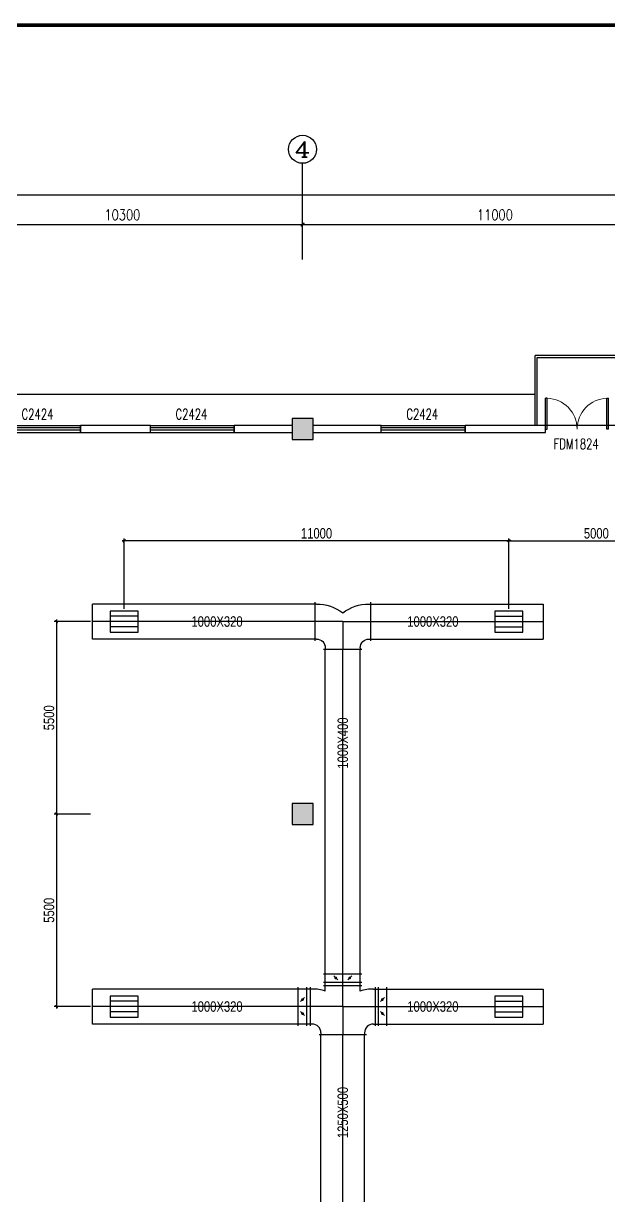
# Model space of a CAD drawing. Extents: x 2246048 to 2442613, y -66234 to 220766.
# Drawn here: x 2312140 to 2328868, y 67528 to 101016 of the extents above; entities that cross this region are included whole.
import ezdxf
from ezdxf.enums import TextEntityAlignment as Align

# ---------------------------------------------------------------- set-up
doc = ezdxf.new("R2010")
doc.units = 0
doc.header["$LTSCALE"] = 1000
doc.header["$MEASUREMENT"] = 0
doc.linetypes.add('CENTER', pattern=[0])
doc.layers.get('0').update_dxf_attribs({"color": 8})
doc.layers.get('Defpoints').update_dxf_attribs({"color": 8})
for name, color, linetype in [('AXIS', 8, 'Continuous'), ('AXIS_TEXT', 8, 'Continuous'), ('COLUMN', 8, 'Continuous'), ('J-图框线', 4, 'Continuous'), ('PUB_HATCH', 8, 'Continuous'), ('STAIR', 8, 'Continuous'), ('WALL', 7, 'Continuous'), ('WINDOW', 8, 'Continuous'), ('WINDOW_TEXT', 8, 'Continuous'), ('设备符号', 181, 'Continuous')]:
    doc.layers.add(name, color=color, linetype=linetype)
for name, color, linetype, lineweight in [('公共层-表格', 3, 'Continuous', 25), ('暖通-排烟-2D边线', 50, 'Continuous', 25), ('暖通-排烟-方风管中线', 251, 'CENTER', 25), ('暖通-排烟-标注', 3, 'Continuous', 25), ('暖通-排烟-法兰', 2, 'Continuous', 25), ('暖通-排烟-阀门', 7, 'Continuous', 25), ('暖通-排烟-风口', 70, 'Continuous', 25)]:
    doc.layers.add(name, color=color, linetype=linetype, lineweight=lineweight)
doc.styles.add('_TCH_AXIS', font='COMPLEX', dxfattribs={"bigfont": 'GBCBIG'})
doc.styles.add('_TCH_DIM_T3', font='SIMPLEX', dxfattribs={"width": 0.705882, "bigfont": 'GBCBIG'})
doc.styles.add('_TCH_WINDOW', font='SIMPLEX', dxfattribs={"height": 3.5, "bigfont": 'GBCBIG'})
doc.styles.add('AC10', font='hj.shx', dxfattribs={"width": 0.8, "bigfont": 'dhzftxt.shx'})
doc.styles.add('COMPLEX', font='COMPLEX')
doc.styles.add('DIM_FONT', font='si-fs.shx', dxfattribs={"width": 0.65, "bigfont": 'fs.shx'})
doc.styles.add('HVAC', font='Simplex', dxfattribs={"width": 0.8, "bigfont": 'Jdyan'})
doc.styles.add('rmhz', font='hj.shx', dxfattribs={"width": 0.8, "bigfont": 'dhzftxt.shx'})
doc.dimstyles.new('_TCH_ARCH&&100', dxfattribs={"dimtxt": 297.5, "dimasz": 100, "dimexe": 250, "dimexo": 300, "dimgap": 126.25, "dimtad": 1, "dimdec": 0, "dimzin": 0, "dimdsep": 46, "dimtxsty": '_TCH_DIM_T3', "dimblk": 'ARCHTICK', "dimcen": 0.09, "dimclrt": 7, "dimazin": 2, "dimtfac": 1, "dimtdec": 0, "dimtix": 1, "dimtmove": 2, "dimatfit": 3, "dimfxl": 1, "dimtolj": 1, "dimtzin": 0, "dimarcsym": 0})
doc.dimstyles.new('AC-100', dxfattribs={"dimscale": 100, "dimtxt": 3, "dimasz": 0.8, "dimexe": 0.6, "dimexo": 0.6, "dimgap": 0.6, "dimtad": 1, "dimdec": 0, "dimrnd": 1, "dimtxsty": 'rmhz', "dimblk": 'ARCHTICK', "dimcen": 0.8, "dimdle": 0.6, "dimadec": 0, "dimazin": 0, "dimtfac": 1, "dimtdec": 0, "dimtix": 1, "dimtmove": 2, "dimatfit": 3, "dimldrblk": 'ARCHTICK', "dimfxl": 1.25, "dimtolj": 1, "dimarcsym": 0})

# ---------------------------------------------------------------- blocks, each defined once
blk = doc.blocks.new('H-DTDFFS-3-H')
for p, q in [((0.5, 0.5), (-0.5, 0.5)), ((-0.5, 0.5), (-0.5, -0.5)), ((0.5, -0.5), (0.5, 0.5)), ((-0.5, 0.25), (0.5, 0.25)), ((-0.5, 0), (0.5, 0)), ((-0.5, -0.25), (0.5, -0.25)), ((-0.5, -0.5), (0.5, -0.5))]:
    blk.add_line(p, q)
blk = doc.blocks.new('_ArchTick')
at = {"color": 0, "linetype": 'ByBlock', "const_width": 0.4}
blk.add_lwpolyline([(-0.5, -0.5), (0.5, 0.5)], dxfattribs=at)
blk = doc.blocks.new('*D2692')
at = {"layer": 'Defpoints', "color": 0, "transparency": 16777216}
for p in [(2315019, 86236), (2315019, 84228), (2326019, 84228)]:
    blk.add_point(p, dxfattribs=at)
at = {"layer": '公共层-表格', "color": 0, "lineweight": -2, "transparency": 16777216}
for p, q in [((2326079, 86236), (2314959, 86236)), ((2315019, 84288), (2315019, 86296)), ((2326019, 84288), (2326019, 86296))]:
    blk.add_line(p, q, dxfattribs=at)
at = {"layer": '公共层-表格', "color": 0, "lineweight": -2, "transparency": 16777216, "xscale": 80, "yscale": 80, "zscale": 80, "rotation": 180}
blk.add_blockref('_ArchTick', (2315019, 86236), dxfattribs=at)
at = {"layer": '公共层-表格', "color": 0, "lineweight": -2, "transparency": 16777216, "xscale": 80, "yscale": 80, "zscale": 80}
blk.add_blockref('_ArchTick', (2326019, 86236), dxfattribs=at)
at = {"layer": '公共层-表格', "color": 0, "transparency": 16777216, "insert": (2320519, 86446), "char_height": 300, "attachment_point": 5, "style": 'rmhz'}
blk.add_mtext('\\A1;11000', dxfattribs=at)
blk = doc.blocks.new('*D2693')
at = {"layer": 'Defpoints', "color": 0, "transparency": 16777216}
for p in [(2331018, 86236), (2326019, 85292), (2331018, 81700)]:
    blk.add_point(p, dxfattribs=at)
at = {"layer": '公共层-表格', "color": 0, "lineweight": -2, "transparency": 16777216}
for p, q in [((2325959, 86236), (2331078, 86236)), ((2326019, 85352), (2326019, 86296)), ((2331018, 81760), (2331018, 86296))]:
    blk.add_line(p, q, dxfattribs=at)
at = {"layer": '公共层-表格', "color": 0, "lineweight": -2, "transparency": 16777216, "xscale": 80, "yscale": 80, "zscale": 80, "rotation": 180}
blk.add_blockref('_ArchTick', (2326019, 86236), dxfattribs=at)
at = {"layer": '公共层-表格', "color": 0, "lineweight": -2, "transparency": 16777216, "xscale": 80, "yscale": 80, "zscale": 80}
blk.add_blockref('_ArchTick', (2331018, 86236), dxfattribs=at)
at = {"layer": '公共层-表格', "color": 0, "transparency": 16777216, "insert": (2328519, 86446), "char_height": 300, "attachment_point": 5, "style": 'rmhz'}
blk.add_mtext('\\A1;5000', dxfattribs=at)
blk = doc.blocks.new('*U2694')
at = {"layer": '暖通-排烟-2D边线', "extrusion": (1.22461e-16, -2.71917e-32, -1)}
for p, q in [((-750, 500), (-800, 500)), ((750, 500), (800, 500)), ((-750, -500), (-800, -500)), ((750, -500), (800, -500)), ((-500, -750), (-500, -800)), ((500, -750), (500, -800))]:
    blk.add_line(p, q, dxfattribs=at)
for centre, radius, start, end in [((750, -750), 1250, 90, 126.8699), ((-750, -750), 1250, 53.1301, 90), ((750, -750), 250, 90, 180), ((-750, -750), 250, 0, 90)]:
    blk.add_arc(centre, radius, start, end, dxfattribs=at)
at = {"layer": '暖通-排烟-法兰', "extrusion": (1.22461e-16, -2.71917e-32, -1)}
for p, q in [((-800, 550), (-800, -550)), ((800, -550), (800, 550)), ((550, -800), (-550, -800))]:
    blk.add_line(p, q, dxfattribs=at)
blk = doc.blocks.new('*D2695')
at = {"layer": 'Defpoints', "color": 0, "transparency": 16777216}
for p in [(2314117, 83928), (2313082, 78428), (2314117, 78428)]:
    blk.add_point(p, dxfattribs=at)
at = {"layer": '公共层-表格', "color": 0, "lineweight": -2, "transparency": 16777216}
for p, q in [((2314057, 83928), (2313022, 83928)), ((2313082, 83988), (2313082, 78368)), ((2314057, 78428), (2313022, 78428))]:
    blk.add_line(p, q, dxfattribs=at)
at = {"layer": '公共层-表格', "color": 0, "lineweight": -2, "transparency": 16777216, "xscale": 80, "yscale": 80, "zscale": 80}
for p, rotation in [((2313082, 83928), 90), ((2313082, 78428), 270)]:
    blk.add_blockref('_ArchTick', p, dxfattribs=dict(at, rotation=rotation))
at = {"layer": '公共层-表格', "color": 0, "transparency": 16777216, "insert": (2312872, 81178), "char_height": 300, "attachment_point": 5, "rotation": 90, "style": 'rmhz'}
blk.add_mtext('\\A1;5500', dxfattribs=at)
blk = doc.blocks.new('*D2696')
at = {"layer": 'Defpoints', "color": 0, "transparency": 16777216}
for p in [(2314057, 78428), (2313082, 72928), (2314117, 72928)]:
    blk.add_point(p, dxfattribs=at)
at = {"layer": '公共层-表格', "color": 0, "lineweight": -2, "transparency": 16777216}
for p, q in [((2313997, 78428), (2313022, 78428)), ((2313082, 78488), (2313082, 72868)), ((2314057, 72928), (2313022, 72928))]:
    blk.add_line(p, q, dxfattribs=at)
at = {"layer": '公共层-表格', "color": 0, "lineweight": -2, "transparency": 16777216, "xscale": 80, "yscale": 80, "zscale": 80}
for p, rotation in [((2313082, 78428), 90), ((2313082, 72928), 270)]:
    blk.add_blockref('_ArchTick', p, dxfattribs=dict(at, rotation=rotation))
at = {"layer": '公共层-表格', "color": 0, "transparency": 16777216, "insert": (2312872, 75678), "char_height": 300, "attachment_point": 5, "rotation": 90, "style": 'rmhz'}
blk.add_mtext('\\A1;5500', dxfattribs=at)
blk = doc.blocks.new('*U2697')
at = {"layer": '暖通-排烟-2D边线'}
for p, q in [((-875, 500), (-925, 500)), ((-500, 442), (-500, 600)), ((500, 442), (500, 600)), ((875, 500), (925, 500)), ((-875, -500), (-925, -500)), ((875, -500), (925, -500)), ((-625, -750), (-625, -800)), ((625, -750), (625, -800))]:
    blk.add_line(p, q, dxfattribs=at)
for centre, radius, start, end in [((-875, -750), 1250, 72.5424, 90), ((875, -750), 1250, 90, 107.4576), ((-875, -750), 250, 0, 90), ((875, -750), 250, 90, 180)]:
    blk.add_arc(centre, radius, start, end, dxfattribs=at)
at = {"layer": '暖通-排烟-法兰'}
for p, q in [((-925, -550), (-925, 550)), ((-550, 600), (550, 600)), ((925, 550), (925, -550)), ((-675, -800), (675, -800))]:
    blk.add_line(p, q, dxfattribs=at)
blk = doc.blocks.new('*U2707', base_point=(2376861, 26752))
at = {"layer": '暖通-排烟-法兰'}
for p, q in [((2376311, 26872), (2377411, 26872)), ((2376311, 26632), (2377411, 26632))]:
    blk.add_line(p, q, dxfattribs=at)
at = {"layer": '暖通-排烟-阀门'}
for p, q in [((2376361, 26632), (2376361, 26872)), ((2376718, 26696), (2376605, 26809)), ((2377005, 26696), (2377118, 26809)), ((2377361, 26632), (2377361, 26872))]:
    blk.add_line(p, q, dxfattribs=at)
at = {"layer": '暖通-排烟-阀门', "const_width": 40}
for points in [[(2376641, 26752, 1), (2376681, 26752, 1)], [(2377041, 26752, 1), (2377081, 26752, 1)]]:
    blk.add_lwpolyline(points, format="xyb", close=True, dxfattribs=at)
blk = doc.blocks.new('*U2708', base_point=(2375711, 25934))
at = {"layer": '暖通-排烟-法兰'}
for p, q in [((2375591, 25384), (2375591, 26484)), ((2375831, 25384), (2375831, 26484))]:
    blk.add_line(p, q, dxfattribs=at)
at = {"layer": '暖通-排烟-阀门'}
for p, q in [((2375831, 26434), (2375591, 26434)), ((2375655, 26078), (2375768, 26191)), ((2375655, 25791), (2375768, 25678)), ((2375831, 25434), (2375591, 25434))]:
    blk.add_line(p, q, dxfattribs=at)
at = {"layer": '暖通-排烟-阀门', "const_width": 40}
for points in [[(2375691, 26134, 1), (2375731, 26134, 1)], [(2375691, 25734, 1), (2375731, 25734, 1)]]:
    blk.add_lwpolyline(points, format="xyb", close=True, dxfattribs=at)
blk = doc.blocks.new('*U2709', base_point=(2377995, 25934))
at = {"layer": '暖通-排烟-法兰'}
for p, q in [((2377875, 26484), (2377875, 25384)), ((2378115, 26484), (2378115, 25384))]:
    blk.add_line(p, q, dxfattribs=at)
at = {"layer": '暖通-排烟-阀门'}
for p, q in [((2377875, 26434), (2378115, 26434)), ((2377939, 26078), (2378052, 26191)), ((2377939, 25791), (2378052, 25678)), ((2377875, 25434), (2378115, 25434))]:
    blk.add_line(p, q, dxfattribs=at)
at = {"layer": '暖通-排烟-阀门', "const_width": 40}
for points in [[(2377975, 26134, 1), (2378015, 26134, 1)], [(2377975, 25734, 1), (2378015, 25734, 1)]]:
    blk.add_lwpolyline(points, format="xyb", close=True, dxfattribs=at)
blk = doc.blocks.new('*D2776')
at = {"layer": 'AXIS', "color": 0, "lineweight": -2, "transparency": 16777216}
for p, q in [((2365411, 77458), (2365411, 78708)), ((2375711, 77458), (2375711, 78708)), ((2365411, 78458), (2375711, 78458))]:
    blk.add_line(p, q, dxfattribs=at)
at = {"layer": 'Defpoints', "color": 0, "transparency": 16777216}
for p in [(2375711, 78458), (2365411, 77158), (2375711, 77158)]:
    blk.add_point(p, dxfattribs=at)
at = {"layer": 'AXIS', "color": 0, "lineweight": -2, "transparency": 16777216, "xscale": 100, "yscale": 100, "zscale": 100, "rotation": 180}
blk.add_blockref('_ArchTick', (2365411, 78458), dxfattribs=at)
at = {"layer": 'AXIS', "color": 0, "lineweight": -2, "transparency": 16777216, "xscale": 100, "yscale": 100, "zscale": 100}
blk.add_blockref('_ArchTick', (2375711, 78458), dxfattribs=at)
at = {"layer": 'AXIS', "transparency": 16777216, "insert": (2370561, 78735), "char_height": 300, "attachment_point": 5, "style": 'HVAC'}
blk.add_mtext('\\A1;10300', dxfattribs=at)
blk = doc.blocks.new('*D2775')
at = {"layer": 'AXIS', "color": 0, "lineweight": -2, "transparency": 16777216}
for p, q in [((2375711, 77458), (2375711, 78708)), ((2386711, 77458), (2386711, 78708)), ((2375711, 78458), (2386711, 78458))]:
    blk.add_line(p, q, dxfattribs=at)
at = {"layer": 'Defpoints', "color": 0, "transparency": 16777216}
for p in [(2386711, 78458), (2375711, 77158), (2386711, 77158)]:
    blk.add_point(p, dxfattribs=at)
at = {"layer": 'AXIS', "color": 0, "lineweight": -2, "transparency": 16777216, "xscale": 100, "yscale": 100, "zscale": 100, "rotation": 180}
blk.add_blockref('_ArchTick', (2375711, 78458), dxfattribs=at)
at = {"layer": 'AXIS', "color": 0, "lineweight": -2, "transparency": 16777216, "xscale": 100, "yscale": 100, "zscale": 100}
blk.add_blockref('_ArchTick', (2386711, 78458), dxfattribs=at)
at = {"layer": 'AXIS', "transparency": 16777216, "insert": (2381211, 78735), "char_height": 300, "attachment_point": 5, "style": 'HVAC'}
blk.add_mtext('\\A1;11000', dxfattribs=at)
blk = doc.blocks.new('*D2770')
at = {"layer": 'AXIS', "color": 0, "lineweight": -2, "transparency": 16777216}
for p, q in [((2354611, 77908), (2354611, 79558)), ((2419811, 77908), (2419811, 79558)), ((2354611, 79308), (2419811, 79308))]:
    blk.add_line(p, q, dxfattribs=at)
at = {"layer": 'Defpoints', "color": 0, "transparency": 16777216}
for p in [(2419811, 79308), (2354611, 77608), (2419811, 77608)]:
    blk.add_point(p, dxfattribs=at)
at = {"layer": 'AXIS', "color": 0, "lineweight": -2, "transparency": 16777216, "xscale": 100, "yscale": 100, "zscale": 100, "rotation": 180}
blk.add_blockref('_ArchTick', (2354611, 79308), dxfattribs=at)
at = {"layer": 'AXIS', "color": 0, "lineweight": -2, "transparency": 16777216, "xscale": 100, "yscale": 100, "zscale": 100}
blk.add_blockref('_ArchTick', (2419811, 79308), dxfattribs=at)
at = {"layer": 'AXIS', "transparency": 16777216, "insert": (2387211, 79585), "char_height": 300, "attachment_point": 5, "style": 'HVAC'}
blk.add_mtext('\\A1;65200', dxfattribs=at)
blk = doc.blocks.new('_FZH')
blk.add_lwpolyline([(-0.5, -0.5), (0.5, -0.5), (0.5, 0.5), (-0.5, 0.5)], close=True)
at = {"layer": 'PUB_HATCH'}
blk.add_solid([(-0.5, -0.5), (0.5, -0.5), (-0.5, 0.5), (0.5, 0.5)], dxfattribs=at)
blk = doc.blocks.new('$TCHSYS$WIN2D')
for p, q in [((-0.5, 0.5), (0.5, 0.5)), ((-0.5, 0.5), (-0.5, -0.5)), ((0.5, 0.5), (0.5, -0.5)), ((0.5, 0.167), (-0.5, 0.167)), ((0.5, -0.167), (-0.5, -0.167)), ((-0.5, -0.5), (0.5, -0.5))]:
    blk.add_line(p, q)
blk = doc.blocks.new('$DorLib2D$00000002')
for p, q in [((-0.5, 0), (-0.5, 0.4875)), ((-0.475, 0.4875), (-0.5, 0.4875)), ((-0.475, 0), (-0.475, 0.4875)), ((0.475, 0), (0.475, 0.4875)), ((0.475, 0.4875), (0.5, 0.4875)), ((0.5, 0), (0.5, 0.4875)), ((-0.5, 0), (-0.475, 0)), ((0.5, 0), (0.475, 0))]:
    blk.add_line(p, q)
at = {"lineweight": 13}
for centre, start, end in [((-0.4875, 0), 0, 88.53072), ((0.4875, 0), 91.46928, 180)]:
    blk.add_arc(centre, 0.4875, start, end, dxfattribs=at)
blk = doc.blocks.new('_AXISO')
blk.add_circle((0, 0), 0.5)
at = {"layer": 'AXIS_TEXT', "style": 'COMPLEX', "width": 1.041667}
blk.add_attdef('A', text='', height=0.56, dxfattribs=at).set_placement((-0.25, -0.28), (0.25, -0.28), align=Align.FIT)
blk = doc.blocks.new('A$C1E3B3BB2')
at = {"layer": 'AXIS'}
blk.add_line((-44000, 59992.3), (-44000, 62592.3), dxfattribs=at)
at = {"layer": 'STAIR'}
for p, q in [((-26250, 57100), (-37350, 57100)), ((-37350, 55100), (-37350, 57100)), ((-37290, 57040), (-26250, 57040)), ((-37290, 55100), (-37290, 57040)), ((-33500, 55100), (-37350, 55100))]:
    blk.add_line(p, q, dxfattribs=at)
blk.add_lwpolyline([(-55300, 56000), (-37350, 56000)], dxfattribs=at)
at = {"layer": 'WALL'}
for p, q in [((-48350, 55100), (-50350, 55100)), ((-50350, 55100), (-50350, 54900)), ((-48350, 54900), (-48350, 55100)), ((-44300, 55100), (-45950, 55100)), ((-45950, 55100), (-45950, 54900)), ((-41750, 55100), (-43700, 55100)), ((-41750, 54900), (-41750, 55100)), ((-37050, 55100), (-39350, 55100)), ((-39350, 55100), (-39350, 54900)), ((-37050, 54900), (-37050, 55100)), ((-50350, 54900), (-48350, 54900)), ((-45950, 54900), (-44300, 54900)), ((-43700, 54900), (-41750, 54900)), ((-39350, 54900), (-37050, 54900))]:
    blk.add_line(p, q, dxfattribs=at)
at = {"layer": 'WINDOW'}
blk.add_line((-35250, 55100), (-37050, 55100), dxfattribs=at)
at = {"layer": 'AXIS'}
ref = blk.add_blockref('_AXISO', (-44000, 62992.3), dxfattribs=dict(at, xscale=800, yscale=800, zscale=800))
ref.add_attrib('A', '4', dxfattribs={"layer": 'AXIS_TEXT', "height": 452.5, "style": '_TCH_AXIS', "width": 1.3125}).set_placement((-44226.3, 62766), (-43773.7, 62766), align=Align.FIT)
at = {"layer": 'COLUMN', "xscale": 600, "yscale": 600, "zscale": 600}
for p in [(-44000, 55000), (-44000, 44000)]:
    blk.add_blockref('_FZH', p, dxfattribs=at)
at = {"layer": 'WINDOW'}
ref = blk.add_blockref('$DorLib2D$00000002', (-36150, 55000), dxfattribs=dict(at, xscale=-1800, yscale=-1800, zscale=-1800, rotation=180))
ref.add_attrib('A', 'FDM1824', (-36820, 54426.2), dxfattribs={"layer": 'WINDOW_TEXT', "height": 297.5, "style": '_TCH_WINDOW', "width": 0.705882})
ref = blk.add_blockref('$TCHSYS$WIN2D', (-51550, 55000), dxfattribs=dict(at, xscale=-2400, yscale=200, zscale=-2400, rotation=180))
ref.add_attrib('A', 'C2424', (-52030, 55276.3), dxfattribs={"layer": 'WINDOW_TEXT', "height": 297.5, "style": '_TCH_WINDOW', "width": 0.705882})
ref = blk.add_blockref('$TCHSYS$WIN2D', (-47150, 55000), dxfattribs=dict(at, xscale=-2400, yscale=200, zscale=-2400, rotation=180))
ref.add_attrib('A', 'C2424', (-47630, 55276.3), dxfattribs={"layer": 'WINDOW_TEXT', "height": 297.5, "style": '_TCH_WINDOW', "width": 0.705882})
ref = blk.add_blockref('$TCHSYS$WIN2D', (-40550, 55000), dxfattribs=dict(at, xscale=-2400, yscale=200, zscale=-2400, rotation=180))
ref.add_attrib('A', 'C2424', (-41030, 55276.3), dxfattribs={"layer": 'WINDOW_TEXT', "height": 297.5, "style": '_TCH_WINDOW', "width": 0.705882})
at = {"layer": '设备符号', "ltscale": 0.1, "style": 'DIM_FONT', "width": 0.6, "flags": 9}
for tag in ['XSIZE', 'YSIZE']:
    blk.add_attdef(tag, (-53999.5, -251.2), '', height=1.3, dxfattribs=at)
at = {"layer": 'AXIS'}
for p1, p2, distance, picture, middle in [((-65100, 59992.3), (100, 59992.3), 1700, '*D2770', (-32500, 61968.5)), ((-54300, 59542.3), (-44000, 59542.3), 1300, '*D2776', (-49150, 61118.5)), ((-44000, 59542.3), (-33000, 59542.3), 1300, '*D2775', (-38500, 61118.5))]:
    dim = blk.add_aligned_dim(p1=p1, p2=p2, distance=distance, dimstyle='_TCH_ARCH&&100', dxfattribs=at)
    dim.commit()
    dim.dimension.update_dxf_attribs({"geometry": picture, "text_midpoint": middle, "insert": (-2419711.1, -17616)})

msp = doc.modelspace()

# ---------------------------------------------------------------- linework, layer by layer
at = {"layer": 'J-图框线', "const_width": 100}
msp.add_lwpolyline([(2276912.576, 18865.792), (2392312.576, 18865.792), (2392312.576, 100965.792), (2276912.576, 100965.792)], close=True, dxfattribs=at)
at = {"layer": '暖通-排烟-2D边线'}
for p, q in [((2320468.716, 84428.121), (2314117.474, 84428.121)), ((2314117.474, 83428.121), (2314117.474, 84428.121)), ((2322068.716, 84428.121), (2326995.85, 84428.121)), ((2326995.85, 84428.121), (2326995.85, 83428.121)), ((2320468.716, 83428.121), (2314117.474, 83428.121)), ((2322068.716, 83428.121), (2326995.85, 83428.121)), ((2320768.716, 73528.128), (2320768.716, 83128.121)), ((2321768.716, 73528.128), (2321768.716, 83128.121)), ((2320343.716, 73428.128), (2314117.474, 73428.128)), ((2314117.474, 72428.128), (2314117.474, 73428.128)), ((2322193.716, 73428.128), (2326995.85, 73428.128)), ((2326995.85, 73428.128), (2326995.85, 72428.128)), ((2320343.716, 72428.128), (2314117.474, 72428.128)), ((2322193.716, 72428.128), (2326995.85, 72428.128)), ((2320643.716, 66827.8), (2320643.716, 72128.128)), ((2321893.716, 66827.8), (2321893.716, 72128.128))]:
    msp.add_line(p, q, dxfattribs=at)
at = {"layer": '暖通-排烟-方风管中线'}
for p, q in [((2320468.716, 83928.121), (2314117.474, 83928.121)), ((2321268.716, 83928.121), (2320468.716, 83928.121)), ((2321268.716, 83928.121), (2321268.716, 83128.121)), ((2321268.716, 83928.121), (2322068.716, 83928.121)), ((2322068.716, 83928.121), (2326995.85, 83928.121)), ((2321268.716, 73528.128), (2321268.716, 83128.121)), ((2321268.716, 72928.128), (2321268.716, 73528.128)), ((2320343.716, 72928.128), (2314117.474, 72928.128)), ((2321268.716, 72928.128), (2320343.716, 72928.128)), ((2321268.716, 72928.128), (2321268.716, 72128.128)), ((2321268.716, 72928.128), (2322193.716, 72928.128)), ((2322193.716, 72928.128), (2326995.85, 72928.128)), ((2321268.716, 66827.8), (2321268.716, 72128.128))]:
    msp.add_line(p, q, dxfattribs=at)

# ---------------------------------------------------------------- block references
msp.add_blockref('A$C1E3B3BB2', (2364118.469, 34427.8))
at = {"layer": '暖通-排烟-2D边线'}
for name, p in [('*U2694', (2321268.716, 83928.121)), ('*U2697', (2321268.716, 72928.128))]:
    msp.add_blockref(name, p, dxfattribs=at)
at = {"layer": '暖通-排烟-阀门'}
for name, p in [('*U2707', (2321268.716, 73745.821)), ('*U2708', (2320118.469, 72928.128)), ('*U2709', (2322402.861, 72928.128))]:
    msp.add_blockref(name, p, dxfattribs=at)
at = {"layer": '暖通-排烟-风口', "xscale": 800, "yscale": 600, "rotation": 180}
for p in [(2315018.633, 83928.121), (2315018.633, 72928.128)]:
    msp.add_blockref('H-DTDFFS-3-H', p, dxfattribs=at)
at = {"layer": '暖通-排烟-风口', "xscale": 800, "yscale": 600}
for p in [(2326018.575, 83928.121), (2326018.575, 72928.128)]:
    msp.add_blockref('H-DTDFFS-3-H', p, dxfattribs=at)

# ---------------------------------------------------------------- texts
at = {"layer": '暖通-排烟-标注', "style": 'AC10', "width": 0.8}
for p in [(2317674.595, 83928.121), (2323845.783, 83928.121), (2317674.595, 72928.128), (2323845.783, 72928.128)]:
    msp.add_text('1000X320', height=300, dxfattribs=at).set_placement(p, align=Align.MIDDLE_CENTER)
for s, p in [('1000X400', (2321268.716, 80456.045)), ('1250X500', (2321268.716, 69899.622))]:
    msp.add_text(s, height=300, rotation=90, dxfattribs=at).set_placement(p, align=Align.MIDDLE_CENTER)

# ---------------------------------------------------------------- dimensions: what is measured, and where the dimension line sits
at = {"layer": '公共层-表格'}
for base, p1, p2, picture, middle in [((2315018.633, 86236.095), (2326018.575, 84228.121), (2315018.633, 84228.121), '*D2692', (2320518.604, 86446.095)), ((2331018.469, 86236.095), (2326018.575, 85292.108), (2331018.469, 81700.108), '*D2693', (2328518.522, 86446.095))]:
    dim = msp.add_linear_dim(base=base, p1=p1, p2=p2, dimstyle='AC-100', override={"dimzin": 0}, dxfattribs=at)
    dim.commit()
    dim.dimension.update_dxf_attribs({"geometry": picture, "text_midpoint": middle})
for base, p1, p2, picture, middle in [((2313081.629, 78427.8), (2314117.474, 83928.121), (2314117.474, 78427.8), '*D2695', (2312871.629, 81177.961)), ((2313081.629, 72928.128), (2314057.474, 78427.8), (2314117.474, 72928.128), '*D2696', (2312871.629, 75677.964))]:
    dim = msp.add_linear_dim(base=base, p1=p1, p2=p2, angle=90, dimstyle='AC-100', override={"dimzin": 0}, dxfattribs=at)
    dim.commit()
    dim.dimension.update_dxf_attribs({"geometry": picture, "text_midpoint": middle})

doc.saveas('drawing.dxf')
